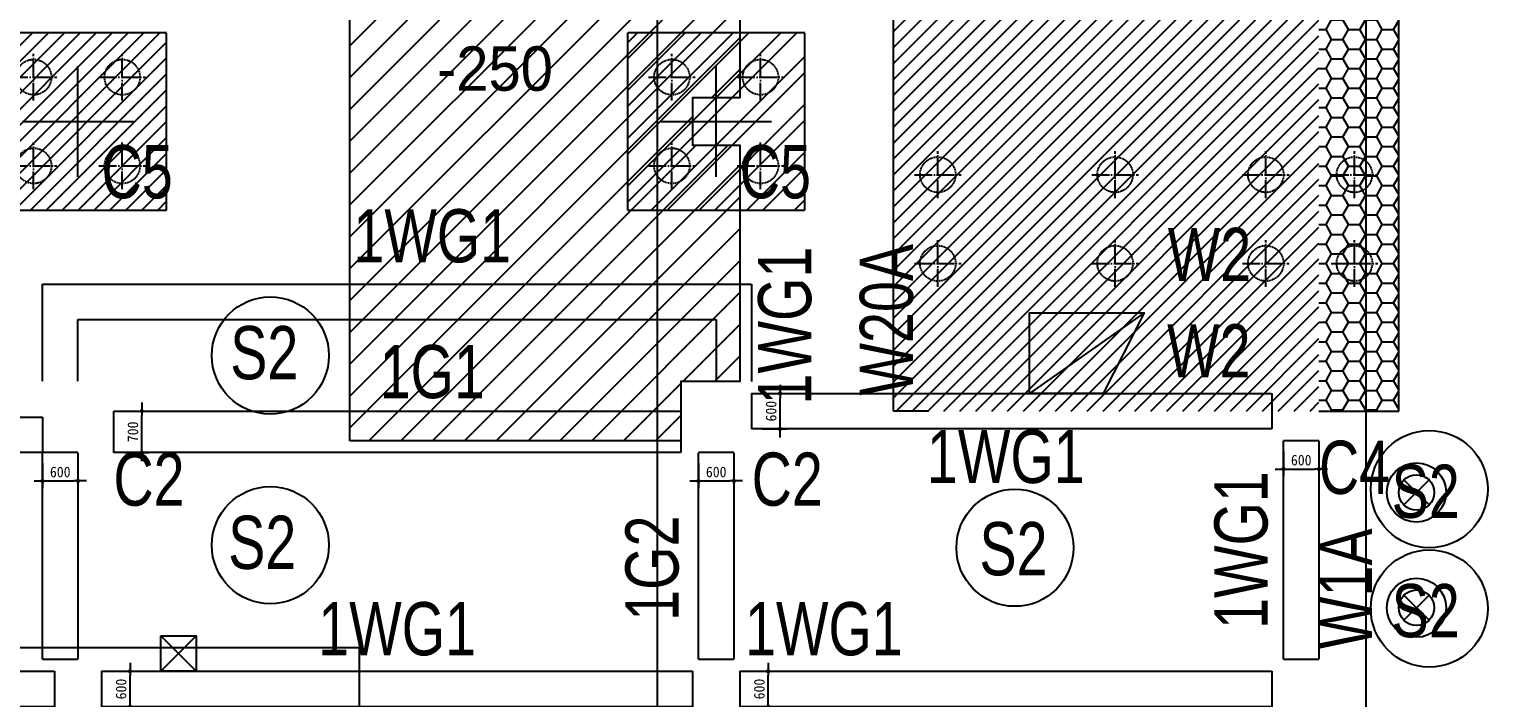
# Model space of a CAD drawing. Header units: millimetres. Extents: x -63681 to 183738, y 27655 to 152096.
# Drawn here: x 155528 to 180211, y 107356 to 118666 of the extents above; entities that cross this region are included whole.
import ezdxf
from ezdxf.enums import TextEntityAlignment as Align

# ---------------------------------------------------------------- set-up
doc = ezdxf.new("R2010")
doc.units = ezdxf.units.MM
doc.linetypes.add('ACAD_ISO04W100', pattern=[30, 24, -3, 0, -3])
doc.linetypes.add('HID', pattern=[2.3, 1.5, -0.8])
doc.layers.get('Defpoints').update_dxf_attribs({"color": 159})
for name, color, linetype in [('^DECK', 130, 'Continuous'), ('A-ELE', 7, 'Continuous'), ('A-HAT', 251, 'Continuous'), ('A-OPEN', 1, 'Continuous'), ('A-WALL-D', 7, 'Continuous'), ('COLUMN-TEXT', 2, 'Continuous'), ('GIRDER-TEXT', 7, 'Continuous'), ('OPEN', 1, 'HID'), ('PILE', 4, 'HID'), ('S-FOOTING', 4, 'HID'), ('TXT-SLAB', 6, 'Continuous'), ('WALL-TEXT', 6, 'Continuous'), ('기초패턴', 1, 'Continuous'), ('보(girder)', 7, 'HID'), ('슬래브라인', 7, 'Continuous')]:
    doc.layers.add(name, color=color, linetype=linetype)
doc.layers.add('NOPLOT', color=191, linetype='Continuous', plot=False)
doc.styles.add('Gdim', font='DotumChe.ttf')
doc.styles.add('Gtx', font='Dotum.ttf')
doc.dimstyles.new('Gdim200', dxfattribs={"dimscale": 200, "dimtxt": 3, "dimasz": 1.2, "dimexe": 2, "dimexo": 3, "dimgap": 1, "dimtad": 1, "dimdsep": 46, "dimlunit": 6, "dimtxsty": 'Gdim', "dimblk1": '_CIDOT', "dimblk2": '_CIDOT', "dimsah": 1, "dimcen": 2.5, "dimdle": 2, "dimclrd": 1, "dimclre": 1, "dimclrt": 3, "dimazin": 2, "dimtfac": 1, "dimtix": 1, "dimtmove": 2, "dimatfit": 3, "dimldrblk": '_CIDOT', "dimfxl": 2, "dimtolj": 1, "dimtzin": 0, "dimarcsym": 0})

# ---------------------------------------------------------------- blocks, each defined once
blk = doc.blocks.new('_CIDOT')
at = {"color": 0, "linetype": 'ByBlock'}
blk.add_line((2, 0), (-1, 0), dxfattribs=at)
at = {"color": 0, "linetype": 'ByBlock', "const_width": 0.5}
blk.add_lwpolyline([(-0.25, 0, 1), (0.25, 0, 1)], format="xyb", close=True, dxfattribs=at)
blk = doc.blocks.new('*D338')
at = {"layer": 'Defpoints', "color": 155, "lineweight": -2, "transparency": 16777216}
for p, q in [((-1725, 700), (-1305, 700)), ((-1425, 172), (-1425, 628)), ((-1725, 100), (-1305, 100))]:
    blk.add_line(p, q, dxfattribs=at)
at = {"layer": 'Defpoints', "color": 0, "transparency": 16777216}
for p in [(-1905, 700), (-1425, 700), (-1905, 100)]:
    blk.add_point(p, dxfattribs=at)
at = {"layer": 'Defpoints', "color": 155, "lineweight": -2, "transparency": 16777216, "xscale": 71.99999999999994, "yscale": 71.99999999999994, "zscale": 71.99999999999994}
for p, rotation in [((-1425, 700), 90), ((-1425, 100), 270)]:
    blk.add_blockref('_CIDOT', p, dxfattribs=dict(at, rotation=rotation))
at = {"layer": 'Defpoints', "color": 3, "transparency": 16777216, "insert": (-1576, 400), "char_height": 180, "attachment_point": 5, "rotation": 90, "style": 'Gdim'}
blk.add_mtext('\\A1;{\\C155;600}', dxfattribs=at)
blk = doc.blocks.new('*D364')
at = {"layer": 'Defpoints', "color": 155, "lineweight": -2, "transparency": 16777216}
for p, q in [((-1725, 750), (-1305, 750)), ((-1425, 122), (-1425, 678)), ((-1725, 50), (-1305, 50))]:
    blk.add_line(p, q, dxfattribs=at)
at = {"layer": 'Defpoints', "color": 0, "transparency": 16777216}
for p in [(-1905, 750), (-1425, 750), (-1905, 50)]:
    blk.add_point(p, dxfattribs=at)
at = {"layer": 'Defpoints', "color": 155, "lineweight": -2, "transparency": 16777216, "xscale": 71.99999999999994, "yscale": 71.99999999999994, "zscale": 71.99999999999994}
for p, rotation in [((-1425, 750), 90), ((-1425, 50), 270)]:
    blk.add_blockref('_CIDOT', p, dxfattribs=dict(at, rotation=rotation))
at = {"layer": 'Defpoints', "color": 3, "transparency": 16777216, "insert": (-1576, 400), "char_height": 180, "attachment_point": 5, "rotation": 90, "style": 'Gdim'}
blk.add_mtext('\\A1;{\\C155;700}', dxfattribs=at)
blk = doc.blocks.new('*D210')
at = {"layer": 'Defpoints', "color": 155, "lineweight": -2, "transparency": 16777216}
for p, q in [((-1725, 700), (-1305, 700)), ((-1425, 172), (-1425, 628)), ((-1725, 100), (-1305, 100))]:
    blk.add_line(p, q, dxfattribs=at)
at = {"layer": 'Defpoints', "color": 0, "transparency": 16777216}
for p in [(-1905, 700), (-1425, 700), (-1905, 100)]:
    blk.add_point(p, dxfattribs=at)
at = {"layer": 'Defpoints', "color": 155, "lineweight": -2, "transparency": 16777216, "xscale": 71.99999999999994, "yscale": 71.99999999999994, "zscale": 71.99999999999994}
for p, rotation in [((-1425, 700), 90), ((-1425, 100), 270)]:
    blk.add_blockref('_CIDOT', p, dxfattribs=dict(at, rotation=rotation))
at = {"layer": 'Defpoints', "color": 3, "transparency": 16777216, "insert": (-1576, 400), "char_height": 180, "attachment_point": 5, "rotation": 90, "style": 'Gdim'}
blk.add_mtext('\\A1;{\\C155;600}', dxfattribs=at)
blk = doc.blocks.new('*D322')
at = {"layer": 'Defpoints', "color": 155, "lineweight": -2, "transparency": 16777216}
for p, q in [((-1725, 700), (-1305, 700)), ((-1425, 172), (-1425, 628)), ((-1725, 100), (-1305, 100))]:
    blk.add_line(p, q, dxfattribs=at)
at = {"layer": 'Defpoints', "color": 0, "transparency": 16777216}
for p in [(-1905, 700), (-1425, 700), (-1905, 100)]:
    blk.add_point(p, dxfattribs=at)
at = {"layer": 'Defpoints', "color": 155, "lineweight": -2, "transparency": 16777216, "xscale": 71.99999999999994, "yscale": 71.99999999999994, "zscale": 71.99999999999994}
for p, rotation in [((-1425, 700), 90), ((-1425, 100), 270)]:
    blk.add_blockref('_CIDOT', p, dxfattribs=dict(at, rotation=rotation))
at = {"layer": 'Defpoints', "color": 3, "transparency": 16777216, "insert": (-1576, 400), "char_height": 180, "attachment_point": 5, "rotation": 90, "style": 'Gdim'}
blk.add_mtext('\\A1;{\\C155;600}', dxfattribs=at)
blk = doc.blocks.new('*D362')
at = {"layer": 'Defpoints', "color": 155, "lineweight": -2, "transparency": 16777216}
for p, q in [((-1725, 700), (-1305, 700)), ((-1425, 172), (-1425, 628)), ((-1725, 100), (-1305, 100))]:
    blk.add_line(p, q, dxfattribs=at)
at = {"layer": 'Defpoints', "color": 0, "transparency": 16777216}
for p in [(-1905, 700), (-1425, 700), (-1905, 100)]:
    blk.add_point(p, dxfattribs=at)
at = {"layer": 'Defpoints', "color": 155, "lineweight": -2, "transparency": 16777216, "xscale": 71.99999999999994, "yscale": 71.99999999999994, "zscale": 71.99999999999994}
for p, rotation in [((-1425, 700), 90), ((-1425, 100), 270)]:
    blk.add_blockref('_CIDOT', p, dxfattribs=dict(at, rotation=rotation))
at = {"layer": 'Defpoints', "color": 3, "transparency": 16777216, "insert": (-1576, 400), "char_height": 180, "attachment_point": 5, "rotation": 90, "style": 'Gdim'}
blk.add_mtext('\\A1;{\\C155;600}', dxfattribs=at)
blk = doc.blocks.new('파일')
at = {"color": 1, "linetype": 'ACAD_ISO04W100'}
for p, q in [((16279.4, 3764.4), (16279.4, 3827.6)), ((16247.7, 3796), (16311, 3796))]:
    blk.add_line(p, q, dxfattribs=at)
at = {"layer": 'PILE'}
blk.add_circle((16279.4, 3796), 24, dxfattribs=at)
blk = doc.blocks.new('D600(2.5)PF4')
blk.add_lwpolyline([(31483, -271854), (31483, -274854), (34483, -274854), (34483, -271854), (31483, -271854)])
at = {"layer": 'NOPLOT'}
for p, q in [((32983, -274291), (32983, -272416)), ((32045, -273354), (33920, -273354))]:
    blk.add_line(p, q, dxfattribs=at)
at = {"xscale": 12.50000000000909, "yscale": 12.50000000000909, "zscale": 12.50000000000909}
for p in [(-171260, -320054), (-169760, -320054), (-171260, -321554), (-169760, -321554)]:
    blk.add_blockref('파일', p, dxfattribs=at)
blk = doc.blocks.new('*D204')
at = {"layer": 'Defpoints', "color": 155, "lineweight": -2, "transparency": 16777216}
for p, q in [((-1725, 700), (-1305, 700)), ((-1425, 172), (-1425, 628)), ((-1725, 100), (-1305, 100))]:
    blk.add_line(p, q, dxfattribs=at)
at = {"layer": 'Defpoints', "color": 0, "transparency": 16777216}
for p in [(-1905, 700), (-1425, 700), (-1905, 100)]:
    blk.add_point(p, dxfattribs=at)
at = {"layer": 'Defpoints', "color": 155, "lineweight": -2, "transparency": 16777216, "xscale": 71.99999999999994, "yscale": 71.99999999999994, "zscale": 71.99999999999994}
for p, rotation in [((-1425, 700), 90), ((-1425, 100), 270)]:
    blk.add_blockref('_CIDOT', p, dxfattribs=dict(at, rotation=rotation))
at = {"layer": 'Defpoints', "color": 3, "transparency": 16777216, "insert": (-1576, 400), "char_height": 180, "attachment_point": 5, "rotation": 90, "style": 'Gdim'}
blk.add_mtext('\\A1;{\\C155;600}', dxfattribs=at)
blk = doc.blocks.new('*D268')
at = {"layer": 'Defpoints', "color": 155, "lineweight": -2, "transparency": 16777216}
for p, q in [((-1725, 700), (-1305, 700)), ((-1425, 172), (-1425, 628)), ((-1725, 100), (-1305, 100))]:
    blk.add_line(p, q, dxfattribs=at)
at = {"layer": 'Defpoints', "color": 0, "transparency": 16777216}
for p in [(-1905, 700), (-1425, 700), (-1905, 100)]:
    blk.add_point(p, dxfattribs=at)
at = {"layer": 'Defpoints', "color": 155, "lineweight": -2, "transparency": 16777216, "xscale": 71.99999999999994, "yscale": 71.99999999999994, "zscale": 71.99999999999994}
for p, rotation in [((-1425, 700), 90), ((-1425, 100), 270)]:
    blk.add_blockref('_CIDOT', p, dxfattribs=dict(at, rotation=rotation))
at = {"layer": 'Defpoints', "color": 3, "transparency": 16777216, "insert": (-1576, 400), "char_height": 180, "attachment_point": 5, "rotation": 90, "style": 'Gdim'}
blk.add_mtext('\\A1;{\\C155;600}', dxfattribs=at)
blk = doc.blocks.new('A$Cecc8fa15')
at = {"layer": '기초패턴'}
h = blk.add_hatch(dxfattribs=at)
h.set_pattern_fill('ANSI31', color=256, scale=60)
h.set_pattern_definition([(45, (-385073.9, -148605.02), (-134.70384, 134.70384), [])])
h.paths.add_polyline_path([(41800, -7700), (49000, -7700), (49000, -12450), (41800, -12450)])
h.paths.add_polyline_path([(41800, -27400), (41800, -27100), (42700, -27100), (42711, -24805), (41800, -24800), (41800, -18900), (49750, -18900), (49750, -27400)])
h.paths.add_polyline_path([(49900, -22750), (54100, -22750), (54100, -18250), (49900, -18250)])
h.paths.add_polyline_path([(50500, -11000), (53500, -11000), (53500, -8000), (50500, -8000)])
h.paths.add_polyline_path([(50500, -6750), (53500, -6750), (53500, -2250), (50500, -2250)])
h.paths.add_polyline_path([(61300, -6750), (64300, -6750), (64300, -2250), (61300, -2250)])
h.paths.add_polyline_path([(61300, -11000), (64300, -11000), (64300, -8000), (61300, -8000)])
h.paths.add_polyline_path([(60550, -23500), (65050, -23500), (65050, -17500), (60550, -17500)])
h.paths.add_polyline_path([(56650, -15000), (58150, -15000), (58150, -13500), (56650, -13500)])
h.paths.add_polyline_path([(67450, -15000), (68950, -15000), (68950, -13500), (67450, -13500)])
h.paths.add_polyline_path([(72100, -11000), (75100, -11000), (75100, -8000), (72100, -8000)])
h.paths.add_polyline_path([(72100, -6750), (75100, -6750), (75100, -2250), (72100, -2250)])
h.paths.add_polyline_path([(78250, -6500), (79750, -6500), (79750, -8000), (78250, -8000)])
h.paths.add_polyline_path([(78250, -15000), (79750, -15000), (79750, -13500), (78250, -13500)])
h.paths.add_polyline_path([(71350, -23500), (75850, -23500), (75850, -17500), (71350, -17500)])
h.paths.add_polyline_path([(67450, -27500), (68950, -27500), (68950, -26000), (67450, -26000)])
h.paths.add_polyline_path([(61300, -33000), (64300, -33000), (64300, -30000), (61300, -30000)])
h.paths.add_polyline_path([(61300, -34250), (64300, -34250), (64300, -38750), (61300, -38750)])
h.paths.add_polyline_path([(50500, -43525), (53500, -43525), (53500, -46525), (50500, -46525)])
h.paths.add_polyline_path([(47250, -46300), (48750, -46300), (48750, -43300), (47250, -43300)])
h.paths.add_polyline_path([(72100, -38750), (75100, -38750), (75100, -34250), (72100, -34250)])
h.paths.add_polyline_path([(72100, -33000), (75100, -33000), (75100, -30000), (72100, -30000)])
h.paths.add_polyline_path([(78250, -27500), (79750, -27500), (79750, -26000), (78250, -26000)])
h.paths.add_polyline_path([(82900, -30000), (85900, -30000), (85900, -33000), (82900, -33000)])
h.paths.add_polyline_path([(89050, -27500), (90550, -27500), (90550, -26000), (89050, -26000)])
h.paths.add_polyline_path([(93700, -33000), (96700, -33000), (96700, -30000), (93700, -30000)])
h.paths.add_polyline_path([(99850, -27500), (101350, -27500), (101350, -26000), (99850, -26000)])
h.paths.add_polyline_path([(104500, -33000), (107500, -33000), (107500, -30000), (104500, -30000)])
h.paths.add_polyline_path([(119800, -36400), (127000, -36400), (127000, -29700), (119800, -29700)])
h.paths.add_polyline_path([(114100, -46300), (115600, -46300), (115600, -43300), (114100, -43300)])
h.paths.add_polyline_path([(119175, -46300), (122175, -46300), (122175, -43300), (119175, -43300)])
h.paths.add_polyline_path([(102050, -55700), (103550, -55700), (103550, -52700), (102050, -52700)])
h.paths.add_polyline_path([(107525, -55700), (110525, -55700), (110525, -52700), (107525, -52700)])
h.paths.add_polyline_path([(114100, -51350), (115600, -51350), (115600, -49850), (114100, -49850)])
h.paths.add_polyline_path([(119175, -55700), (122175, -55700), (122175, -52700), (119175, -52700)])
h.paths.add_polyline_path([(114100, -58350), (115600, -58350), (115600, -56850), (114100, -56850)])
h.paths.add_polyline_path([(107525, -62500), (110525, -62500), (110525, -59500), (107525, -59500)])
h.paths.add_polyline_path([(102050, -62500), (103550, -62500), (103550, -59500), (102050, -59500)])
h.paths.add_polyline_path([(119175, -60400), (122175, -60400), (122175, -57400), (119175, -57400)])
h.paths.add_polyline_path([(119175, -62500), (122175, -62500), (122175, -61000), (119175, -61000)])
h.paths.add_polyline_path([(114100, -65500), (115600, -65500), (115600, -64000), (114100, -64000)])
h.paths.add_polyline_path([(107525, -70000), (110525, -70000), (110525, -67000), (107525, -67000)])
h.paths.add_polyline_path([(102050, -70000), (103550, -70000), (103550, -67000), (102050, -67000)])
h.paths.add_polyline_path([(119175, -70000), (122175, -70000), (122175, -67000), (119175, -67000)])
h.paths.add_polyline_path([(51250, -66300), (52750, -66300), (52750, -69300), (51250, -69300)])
h = blk.add_hatch(dxfattribs=at)
h.set_pattern_fill('ANSI32', color=256, scale=60)
h.set_pattern_definition([(45, (-385073.9, -148605), (-404.1115, 404.1115), []), (45, (-384804.5, -148605), (-404.1115, 404.1115), [])])
h.paths.add_polyline_path([(50500, -30000), (53500, -30000), (53500, -33000), (50500, -33000)])
h.paths.add_polyline_path([(50500, -38750), (53500, -38750), (53500, -34250), (50500, -34250)])
h.paths.add_polyline_path([(56650, -26000), (58150, -26000), (58150, -27500), (56650, -27500)])
h.paths.add_polyline_path([(110650, -26000), (112150, -26000), (112150, -27500), (110650, -27500)])
h.paths.add_polyline_path([(115300, -30000), (118300, -30000), (118300, -33000), (115300, -33000)])
h = blk.add_hatch(dxfattribs=at)
h.set_pattern_fill('HONEY', color=256, scale=60)
h.set_pattern_definition([(0, (-385073.9, -148605.02), (285.75, 164.97784), [190.5, -381]), (120, (-385073.9, -148605.02), (-285.75, 164.97784), [190.5, -381]), (60, (-385073.9, -148605.02), (6e-07, 329.95568), [-381, 190.5])])
h.paths.add_polyline_path([(127000, -29700), (128350, -29700), (128350, -36400), (127000, -36400)])
blk = doc.blocks.new('*U339')
at = {"layer": 'Defpoints'}
for p, q in [((-1905.451, 700), (-1905.451, 100)), ((7694.549, 700), (7694.549, 100))]:
    blk.add_line(p, q, dxfattribs=at)
at = {"layer": '보(girder)'}
for p, q in [((-1905.451, 700), (7694.549, 700)), ((7694.549, 100), (-1905.451, 100))]:
    blk.add_line(p, q, dxfattribs=at)
at = {"layer": 'Defpoints'}
dim = blk.add_linear_dim(base=(-1425.451, 700), p1=(-1905.451, 100), p2=(-1905.451, 700), angle=90, text='{\\C155;<>}', dimstyle='Gdim200', override={"dimscale": 60, "dimzin": 8, "dimclrd": 155, "dimclre": 155}, dxfattribs=at)
dim.commit()
dim.dimension.update_dxf_attribs({"geometry": '*D338', "text_midpoint": (-1575.571, 400)})
blk = doc.blocks.new('*U365')
at = {"layer": 'Defpoints'}
for p, q in [((-1905.451, 750), (-1905.451, 50)), ((7694.549, 750), (7694.549, 50))]:
    blk.add_line(p, q, dxfattribs=at)
at = {"layer": '보(girder)'}
for p, q in [((-1905.451, 750), (7694.549, 750)), ((7694.549, 50), (-1905.451, 50))]:
    blk.add_line(p, q, dxfattribs=at)
at = {"layer": 'Defpoints'}
dim = blk.add_linear_dim(base=(-1425.451, 750), p1=(-1905.451, 50), p2=(-1905.451, 750), angle=90, text='{\\C155;<>}', dimstyle='Gdim200', override={"dimscale": 60, "dimzin": 8, "dimclrd": 155, "dimclre": 155}, dxfattribs=at)
dim.commit()
dim.dimension.update_dxf_attribs({"geometry": '*D364', "text_midpoint": (-1575.571, 400)})
blk = doc.blocks.new('*U211')
at = {"layer": 'Defpoints'}
for p, q in [((-1905.451, 700), (-1905.451, 100)), ((8094.549, 700), (8094.549, 100))]:
    blk.add_line(p, q, dxfattribs=at)
at = {"layer": '보(girder)'}
for p, q in [((-1905.451, 700), (8094.549, 700)), ((8094.549, 100), (-1905.451, 100))]:
    blk.add_line(p, q, dxfattribs=at)
at = {"layer": 'Defpoints'}
dim = blk.add_linear_dim(base=(-1425.451, 700), p1=(-1905.451, 100), p2=(-1905.451, 700), angle=90, text='{\\C155;<>}', dimstyle='Gdim200', override={"dimscale": 60, "dimzin": 8, "dimclrd": 155, "dimclre": 155}, dxfattribs=at)
dim.commit()
dim.dimension.update_dxf_attribs({"geometry": '*D210', "text_midpoint": (-1575.571, 400)})
blk = doc.blocks.new('*U323')
at = {"layer": 'Defpoints'}
for p, q in [((-1905.451, 700), (-1905.451, 100)), ((7094.549, 700), (7094.549, 100))]:
    blk.add_line(p, q, dxfattribs=at)
at = {"layer": '보(girder)'}
for p, q in [((-1905.451, 700), (7094.549, 700)), ((7094.549, 100), (-1905.451, 100))]:
    blk.add_line(p, q, dxfattribs=at)
at = {"layer": 'Defpoints'}
dim = blk.add_linear_dim(base=(-1425.451, 700), p1=(-1905.451, 100), p2=(-1905.451, 700), angle=90, text='{\\C155;<>}', dimstyle='Gdim200', override={"dimscale": 60, "dimzin": 8, "dimclrd": 155, "dimclre": 155}, dxfattribs=at)
dim.commit()
dim.dimension.update_dxf_attribs({"geometry": '*D322', "text_midpoint": (-1575.571, 400)})
blk = doc.blocks.new('*U363')
at = {"layer": 'Defpoints'}
for p, q in [((-1905.451, 700), (-1905.451, 100)), ((1794.548, 700), (1794.548, 100))]:
    blk.add_line(p, q, dxfattribs=at)
at = {"layer": '보(girder)'}
for p, q in [((-1905.451, 700), (1794.548, 700)), ((1794.548, 100), (-1905.451, 100))]:
    blk.add_line(p, q, dxfattribs=at)
at = {"layer": 'Defpoints'}
dim = blk.add_linear_dim(base=(-1425.451, 700), p1=(-1905.451, 100), p2=(-1905.451, 700), angle=90, text='{\\C155;<>}', dimstyle='Gdim200', override={"dimscale": 60, "dimzin": 8, "dimclrd": 155, "dimclre": 155}, dxfattribs=at)
dim.commit()
dim.dimension.update_dxf_attribs({"geometry": '*D362', "text_midpoint": (-1575.571, 400)})
blk = doc.blocks.new('*U205')
at = {"layer": 'Defpoints'}
for p, q in [((-1905.451, 700), (-1905.451, 100)), ((1594.549, 700), (1594.549, 100))]:
    blk.add_line(p, q, dxfattribs=at)
at = {"layer": '보(girder)'}
for p, q in [((-1905.451, 700), (1594.549, 700)), ((1594.549, 100), (-1905.451, 100))]:
    blk.add_line(p, q, dxfattribs=at)
at = {"layer": 'Defpoints'}
dim = blk.add_linear_dim(base=(-1425.451, 700), p1=(-1905.451, 100), p2=(-1905.451, 700), angle=90, text='{\\C155;<>}', dimstyle='Gdim200', override={"dimscale": 60, "dimzin": 8, "dimclrd": 155, "dimclre": 155}, dxfattribs=at)
dim.commit()
dim.dimension.update_dxf_attribs({"geometry": '*D204', "text_midpoint": (-1575.571, 400)})
blk = doc.blocks.new('*U269')
at = {"layer": 'Defpoints'}
for p, q in [((-1905.451, 700), (-1905.451, 100)), ((6894.549, 700), (6894.549, 100))]:
    blk.add_line(p, q, dxfattribs=at)
at = {"layer": '보(girder)'}
for p, q in [((-1905.451, 700), (6894.549, 700)), ((6894.549, 100), (-1905.451, 100))]:
    blk.add_line(p, q, dxfattribs=at)
at = {"layer": 'Defpoints'}
dim = blk.add_linear_dim(base=(-1425.451, 700), p1=(-1905.451, 100), p2=(-1905.451, 700), angle=90, text='{\\C155;<>}', dimstyle='Gdim200', override={"dimscale": 60, "dimzin": 8, "dimclrd": 155, "dimclre": 155}, dxfattribs=at)
dim.commit()
dim.dimension.update_dxf_attribs({"geometry": '*D268', "text_midpoint": (-1575.571, 400)})

msp = doc.modelspace()

# ---------------------------------------------------------------- hatches: boundary and pattern name
at = {"layer": 'A-HAT'}
h = msp.add_hatch(dxfattribs=at)
h.set_pattern_fill('ANSI31', color=256, scale=120)
h.paths.add_polyline_path([(160953.571, 111705.018), (166553.571, 111705.018), (166553.571, 112705.018), (167553.571, 112705.018), (167553.571, 116705.018), (166753.571, 116705.018), (166753.571, 117505.018), (167553.571, 117505.018), (167553.571, 124105.018), (160953.571, 124105.018)])

# ---------------------------------------------------------------- linework, layer by layer
at = {"layer": '^DECK', "color": 0}
for centre in [(159608.228, 113146.127), (179219.961, 110885.441), (159608.228, 109937.834), (172208.842, 109895.005), (179219.961, 108866.475)]:
    msp.add_circle(centre, 990.918, dxfattribs=at)
at = {"layer": 'A-ELE'}
for centre, radius in [((179003.571, 110830.018), 500), ((179003.571, 110830.018), 300), ((179003.571, 108880.018), 500), ((179003.571, 108880.018), 300)]:
    msp.add_circle(centre, radius, dxfattribs=at)
at = {"layer": 'A-OPEN', "linetype": 'Continuous'}
for p, q in [((174394.179, 113870.018), (172453.572, 112505.018)), ((178791.439, 110617.886), (179215.703, 111042.15)), ((179215.703, 110617.886), (178791.439, 111042.15)), ((178791.439, 109092.15), (179215.703, 108667.886)), ((179215.703, 109092.15), (178791.439, 108667.886))]:
    msp.add_line(p, q, dxfattribs=at)
at = {"layer": 'A-WALL-D'}
msp.add_lwpolyline([(157753.571, 108405.018), (158353.571, 108405.018), (158353.571, 107805.018), (157753.571, 107805.018)], close=True, dxfattribs=at)
at = {"layer": 'NOPLOT', "elevation": 0}
for points in [[(178153.571, 130555.016), (166153.571, 130555.016), (166153.571, 102735.016), (178153.571, 102735.016)], [(161113.57, 99345.016), (143053.57, 99345.016), (143053.57, 108205.016), (161113.57, 108205.016)]]:
    msp.add_lwpolyline(points, close=True, dxfattribs=at)
at = {"layer": 'OPEN', "linetype": 'Continuous'}
for p, q in [((157753.571, 108405.018), (158353.571, 107805.018)), ((158353.571, 108405.018), (157753.571, 107805.018))]:
    msp.add_line(p, q, dxfattribs=at)
at = {"layer": 'S-FOOTING', "elevation": 0}
for points in [[(170753.572, 112205.018), (170153.571, 112205.018), (170153.571, 118905.018), (170753.571, 118905.018)], [(177353.571, 112205.018), (178703.571, 112205.018), (178703.571, 118905.018), (177353.571, 118905.018)]]:
    msp.add_lwpolyline(points, dxfattribs=at)
at = {"layer": '보(girder)', "elevation": 0}
for points in [[(155753.571, 112705.018), (155753.571, 114355.018), (167753.571, 114355.018), (167753.571, 112705.018)], [(156353.571, 112705.018), (156353.571, 113755.018), (167153.571, 113755.018), (167153.571, 112705.018)]]:
    msp.add_lwpolyline(points, dxfattribs=at)
at = {"layer": '슬래브라인'}
msp.add_line((166553.571, 111705.018), (160953.571, 111705.018), dxfattribs=at)
msp.add_lwpolyline([(160953.571, 111705.018), (160953.571, 124105.018), (167553.571, 124105.018), (167553.571, 117505.018), (166753.571, 117505.018), (166753.571, 116705.018), (167553.571, 116705.018), (167553.571, 112705.018), (166553.571, 112705.018), (166553.571, 111705.018)], dxfattribs=at)
at = {"layer": '슬래브라인', "elevation": 0}
msp.add_lwpolyline([(172453.572, 112505.018), (172453.572, 113870.018), (174394.179, 113870.018), (173701.68, 112505.018)], close=True, dxfattribs=at)

# ---------------------------------------------------------------- block references
at = {"layer": 'PILE', "xscale": 12.50000000000909, "yscale": 12.50000000000909, "zscale": 12.50000000000909}
for p in [(-32588.746, 68755.015), (-29588.746, 68755.015), (-27038.746, 68755.015), (-25538.746, 68755.015), (-32588.746, 67255.015), (-29588.746, 67255.015), (-27038.746, 67255.015), (-25538.746, 67255.015)]:
    msp.add_blockref('파일', p, dxfattribs=at)
at = {"layer": 'S-FOOTING'}
for p in [(123370.827, 390458.653), (134170.827, 390458.653)]:
    msp.add_blockref('D600(2.5)PF4', p, dxfattribs=at)
at = {"layer": '기초패턴'}
msp.add_blockref('A$Cecc8fa15', (50353.571, 148605.018), dxfattribs=at)
at = {"layer": '보(girder)'}
for name, p in [('*U269', (169659.022, 111805.018)), ('*U365', (158859.022, 111455.018)), ('*U339', (148059.022, 111405.018)), ('*U211', (147859.022, 107105.018)), ('*U211', (158659.022, 107105.018)), ('*U323', (169459.022, 107105.018))]:
    msp.add_blockref(name, p, dxfattribs=at)
at = {"layer": '보(girder)', "rotation": 270}
for name, p in [('*U363', (176653.573, 109799.565)), ('*U205', (155653.571, 109599.567)), ('*U205', (166753.571, 109599.567))]:
    msp.add_blockref(name, p, dxfattribs=at)

# ---------------------------------------------------------------- texts
at = {"layer": 'COLUMN-TEXT', "color": 3, "style": 'Gtx', "width": 0.8}
for s, p in [('C5', (156753.571, 116705.018)), ('C5', (167553.571, 116705.018)), ('C4', (177353.571, 111705.018)), ('C2', (156953.571, 111505.018)), ('C2', (167753.571, 111505.018))]:
    msp.add_text(s, height=900, dxfattribs=at).set_placement(p, align=Align.TOP_LEFT)
at = {"layer": 'GIRDER-TEXT', "color": 1, "style": 'Gtx', "width": 0.8}
for s, p in [('1WG1', (162349.065, 114451.102)), ('1G1', (162349.065, 112154.402))]:
    msp.add_text(s, height=900, dxfattribs=at).set_placement(p, align=Align.BOTTOM_CENTER)
at = {"layer": 'GIRDER-TEXT', "style": 'Gtx', "width": 0.8}
for s, p in [('1WG1', (169031.79, 113652.729)), ('1WG1', (176753.573, 109855.017)), ('1G2', (166786.9, 109548.709))]:
    msp.add_text(s, height=900, rotation=90, dxfattribs=at).set_placement(p, align=Align.BOTTOM_CENTER)
for p in [(172053.571, 110718.056), (161753.571, 107805.018), (168975.112, 107805.018)]:
    msp.add_text('1WG1', height=900, dxfattribs=at).set_placement(p, align=Align.BOTTOM_CENTER)
at = {"layer": 'NOPLOT', "style": 'Gtx'}
msp.add_text('-250', height=750, dxfattribs=at).set_placement((163409.758, 117999.698, 0), align=Align.MIDDLE_CENTER)
at = {"layer": 'TXT-SLAB', "style": 'Gtx', "width": 0.8}
for p in [(158930.075, 112744.544), (178583.601, 110400.163), (158895.882, 109536.251), (171608.75, 109428.825), (178583.601, 108381.198)]:
    msp.add_text('S2', height=900, dxfattribs=at).set_placement(p)
at = {"layer": 'WALL-TEXT', "style": 'Gtx', "width": 0.8}
msp.add_text('W2', height=900, dxfattribs=at).set_placement((175500.898, 115305.018, 0), align=Align.TOP_CENTER)
at = {"layer": 'WALL-TEXT', "color": 2, "style": 'Gtx', "width": 0.8}
msp.add_text('W20A', height=900, rotation=90, dxfattribs=at).set_placement((170753.571, 113751.089, 0), align=Align.BOTTOM_CENTER)
at = {"layer": 'WALL-TEXT', "style": 'Gtx', "width": 0.8}
msp.add_text('W2', height=900, dxfattribs=at).set_placement((175490.033, 112505.018, 0), align=Align.BOTTOM_CENTER)
at = {"layer": 'WALL-TEXT', "color": 1, "style": 'Gtx', "width": 0.8}
msp.add_text('W1A', height=900, rotation=90, dxfattribs=at).set_placement((177353.571, 109201.431, 0), align=Align.TOP_CENTER)

doc.saveas('drawing.dxf')
